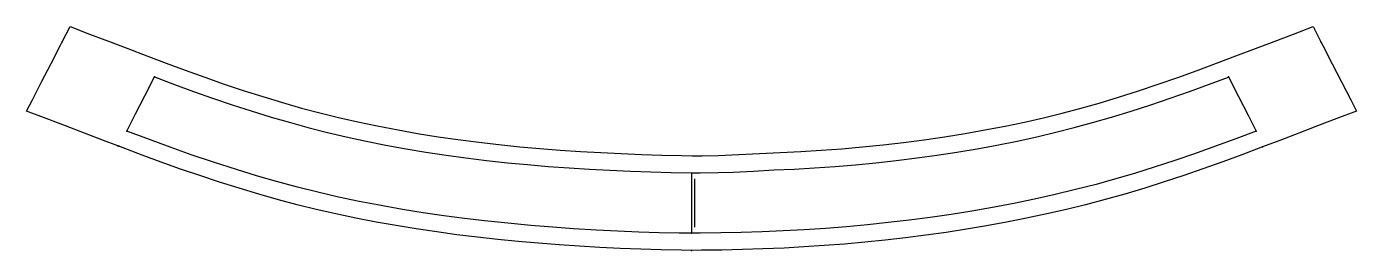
# Model space of a CAD drawing. Extents: x -3220 to -2229, y -185 to -19.
import ezdxf

# ---------------------------------------------------------------- set-up
doc = ezdxf.new("R2010")
doc.units = 0
for name, color, linetype in [('1', 1, 'Continuous'), ('14', 3, 'Continuous'), ('4', 2, 'Continuous'), ('7', 7, 'Continuous'), ('8', 6, 'Continuous')]:
    doc.layers.add(name, color=color, linetype=linetype)

msp = doc.modelspace()

# ---------------------------------------------------------------- linework, layer by layer
at = {"layer": '1'}
msp.add_lwpolyline([(-2724.421082, -185.237637), (-2724.501038, -185.237045), (-2732.101439, -185.152089), (-2746.983534, -184.891514), (-2762.29401, -184.485857), (-2777.662299, -183.893186), (-2792.848661, -183.133057), (-2808.020186, -182.23207), (-2823.189528, -181.192286), (-2838.552069, -179.986958), (-2853.69755, -178.641851), (-2868.942834, -177.126484), (-2884.056125, -175.457724), (-2899.330481, -173.59261), (-2914.399906, -171.565504), (-2929.648261, -169.312261), (-2944.658079, -166.880868), (-2959.629813, -164.226029), (-2974.831715, -161.277396), (-2989.708991, -158.135818), (-3004.307035, -154.800091), (-3018.456608, -151.31737), (-3032.426613, -147.628484), (-3047.06136, -143.501574), (-3061.828011, -139.078191), (-3076.329723, -134.506531), (-3091.123921, -129.646161), (-3105.514532, -124.735435), (-3119.805116, -119.653965), (-3134.066822, -114.38308), (-3148.292119, -109.012638), (-3151.403198, -107.832861), (-3152.312927, -107.487974), (-3162.855566, -103.48985), (-3177.092148, -98.090702), (-3191.219918, -92.73259), (-3205.675249, -87.250033), (-3220.241394, -81.725216), (-3215.946216, -73.386325), (-3209.032496, -59.96362), (-3202.026746, -46.362168), (-3194.943064, -32.609304), (-3193.713074, -30.22105), (-3187.859802, -18.857167), (-3173.243745, -24.373592), (-3159.095225, -29.709826), (-3144.739139, -35.122524), (-3130.504661, -40.503889), (-3116.169568, -45.936204), (-3101.913706, -51.260485), (-3087.332691, -56.527236), (-3072.956647, -61.519249), (-3058.621632, -66.292654), (-3044.11823, -70.902268), (-3029.307816, -75.365632), (-3015.171041, -79.37553), (-3001.475114, -83.007173), (-2987.634685, -86.411434), (-2973.30555, -89.668243), (-2958.730319, -92.72238), (-2943.270596, -95.696945), (-2928.753667, -98.251585), (-2913.208672, -100.739737), (-2898.633288, -102.85041), (-2883.022179, -104.883399), (-2868.145376, -106.610167), (-2852.484449, -108.2142), (-2837.462411, -109.553638), (-2822.289108, -110.718285), (-2807.20856, -111.710463), (-2792.014724, -112.566377), (-2776.814093, -113.291805), (-2761.771953, -113.889295), (-2746.561709, -114.369711), (-2731.580393, -114.72912), (-2723.941345, -114.884081), (-2716.424211, -114.870346), (-2704.557296, -114.649758), (-2689.084168, -114.069025), (-2673.615823, -113.325708), (-2658.416212, -112.573253), (-2642.955678, -111.753279), (-2627.701236, -110.817544), (-2612.260283, -109.674859), (-2596.98487, -108.303864), (-2581.583921, -106.706299), (-2566.39993, -104.951422), (-2551.043795, -102.972753), (-2535.734222, -100.765176), (-2520.445301, -98.318718), (-2505.629037, -95.714022), (-2490.423514, -92.792761), (-2476.031792, -89.785066), (-2461.936339, -86.593115), (-2447.899779, -83.153291), (-2434.904512, -79.724098), (-2420.498586, -75.659525), (-2405.894189, -71.27718), (-2391.13353, -66.601773), (-2376.493685, -61.738257), (-2361.864219, -56.667448), (-2347.401308, -51.450139), (-2332.896253, -46.035151), (-2318.44939, -40.560938), (-2303.966413, -35.086811), (-2289.890359, -29.780535), (-2275.518921, -24.361103), (-2260.941162, -18.860118), (-2255.089722, -30.22079), (-2253.67516, -32.967079), (-2246.750595, -46.411102), (-2239.75305, -59.996788), (-2232.864364, -73.371168), (-2228.6026, -81.645403), (-2243.113567, -87.167646), (-2257.518017, -92.649837), (-2271.599573, -98.009578), (-2285.793502, -103.41258), (-2298.733673, -108.338833), (-2299.895869, -108.7813), (-2314.085117, -114.160456), (-2328.312656, -119.435483), (-2343.034976, -124.675184), (-2357.395666, -129.578951), (-2371.896465, -134.351363), (-2386.368207, -138.915434), (-2401.267539, -143.36952), (-2415.876693, -147.47832), (-2430.552521, -151.340854), (-2444.736725, -154.8165), (-2459.532752, -158.185206), (-2474.590069, -161.368113), (-2489.480936, -164.289042), (-2504.498581, -167.016869), (-2519.464401, -169.525234), (-2534.630988, -171.858491), (-2549.658226, -173.967989), (-2564.87376, -175.903793), (-2579.949991, -177.628099), (-2595.201328, -179.180948), (-2610.315343, -180.534116), (-2625.587945, -181.717346), (-2640.72967, -182.711848), (-2655.376265, -183.510336), (-2671.168348, -184.19544), (-2686.335037, -184.677412), (-2701.866535, -184.998578), (-2716.979627, -185.186534), (-2724.349976, -185.23737)], close=True, dxfattribs=at)
at = {"layer": '14'}
msp.add_lwpolyline([(-2724.40155, -172.537212), (-2724.40155, -172.537212), (-2733.699534, -172.477928), (-2748.616637, -172.193595), (-2763.738484, -171.731573), (-2779.665093, -171.077531), (-2795.298454, -170.276242), (-2812.327144, -169.226045), (-2827.896922, -168.102313), (-2844.245631, -166.749893), (-2861.259556, -165.147645), (-2878.825079, -163.274424), (-2893.80237, -161.491159), (-2909.01806, -159.492792), (-2924.406305, -157.267098), (-2939.901393, -154.801831), (-2958.543912, -151.510048), (-2972.125132, -148.868125), (-2987.591487, -145.597834), (-3003.000914, -142.054224), (-3018.343253, -138.233651), (-3033.769619, -134.08751), (-3048.909072, -129.720022), (-3063.732051, -125.187769), (-3080.782739, -119.698039), (-3096.659638, -114.345591), (-3113.176611, -108.547133), (-3128.646207, -102.90578), (-3145.550537, -96.469889), (-3145.550537, -96.469889), (-3145.550537, -96.469889), (-3139.018371, -83.788042), (-3132.059955, -70.278383), (-3124.822388, -56.226454), (-3124.822388, -56.226454), (-3109.922477, -61.850989), (-3095.696894, -67.049386), (-3081.538255, -72.006494), (-3066.931075, -76.919236), (-3052.657722, -81.535956), (-3037.848671, -86.093683), (-3023.438801, -90.269789), (-3009.61824, -94.021185), (-2995.838946, -97.502739), (-2981.896552, -100.768782), (-2967.068319, -103.980454), (-2952.356548, -106.915492), (-2937.308026, -109.669524), (-2922.511708, -112.143049), (-2907.427157, -114.435715), (-2892.761421, -116.451456), (-2877.195843, -118.369701), (-2861.721923, -120.060792), (-2846.78888, -121.49683), (-2831.200628, -122.795677), (-2815.659282, -123.901764), (-2800.463102, -124.826584), (-2785.271429, -125.615281), (-2769.937537, -126.28683), (-2754.687426, -126.838506), (-2739.643377, -127.270367), (-2724.755554, -127.580614), (-2718.060836, -127.581658), (-2704.648302, -127.40622), (-2693.379223, -127.041795), (-2678.141544, -126.256984), (-2663.050317, -125.458682), (-2647.809606, -124.738806), (-2632.599339, -123.894535), (-2617.3783, -122.821559), (-2602.172661, -121.535148), (-2586.984668, -120.05334), (-2571.707206, -118.37756), (-2556.04132, -116.451481), (-2541.417047, -114.442675), (-2526.52766, -112.180726), (-2511.478046, -109.666417), (-2496.623877, -106.949526), (-2481.660353, -103.965119), (-2467.025112, -100.795589), (-2452.681596, -97.434069), (-2438.984657, -93.968851), (-2425.274658, -90.244821), (-2411.123586, -86.144396), (-2396.502332, -81.64892), (-2381.983882, -76.956281), (-2367.563119, -72.108849), (-2353.161448, -67.069328), (-2338.869324, -61.846975), (-2323.926086, -56.331739), (-2323.980255, -56.226473), (-2316.46236, -70.822532), (-2309.34327, -84.644215), (-2303.252258, -96.469889), (-2303.252258, -96.469889), (-2318.529204, -102.314784), (-2333.636483, -107.857699), (-2349.400556, -113.4291), (-2363.901142, -118.362527), (-2379.50426, -123.454845), (-2394.04343, -127.9803), (-2408.981397, -132.3831), (-2422.763207, -136.193861), (-2437.960817, -140.1074), (-2453.230919, -143.752756), (-2468.565114, -147.142817), (-2483.95502, -150.290475), (-2499.913102, -153.302692), (-2515.393677, -155.991007), (-2530.912295, -158.461228), (-2546.465348, -160.717137), (-2562.049207, -162.762515), (-2577.660321, -164.601153), (-2593.295005, -166.236823), (-2608.949727, -167.673318), (-2624.620801, -168.914412), (-2640.304658, -169.963893), (-2655.997727, -170.825544), (-2671.696322, -171.503146), (-2687.396911, -172.000483), (-2702.501704, -172.312681), (-2717.937599, -172.49341), (-2724.40155, -172.537212)], close=True, dxfattribs=at)
at = {"layer": '4'}
for p in [(-3193.713074, -30.22105), (-2255.089722, -30.22079), (-3124.822388, -56.226454), (-2323.980255, -56.226473), (-3145.550537, -96.469889), (-3145.550537, -96.469889), (-2303.252258, -96.469889), (-3152.312927, -107.487974), (-3151.403198, -107.832861), (-2298.733673, -108.338833), (-2724.40155, -172.537212), (-2724.40155, -172.537212), (-2724.501038, -185.237045), (-2724.349976, -185.23737)]:
    msp.add_point(p, dxfattribs=at)
at = {"layer": '7'}
msp.add_line((-2722.257385, -132.075167), (-2722.257385, -168.028526), dxfattribs=at)
at = {"layer": '8'}
msp.add_lwpolyline([(-2724.40155, -127.555532), (-2724.40155, -143.288219), (-2724.40155, -158.304135), (-2724.40155, -172.537212)], dxfattribs=at)

doc.saveas('drawing.dxf')
